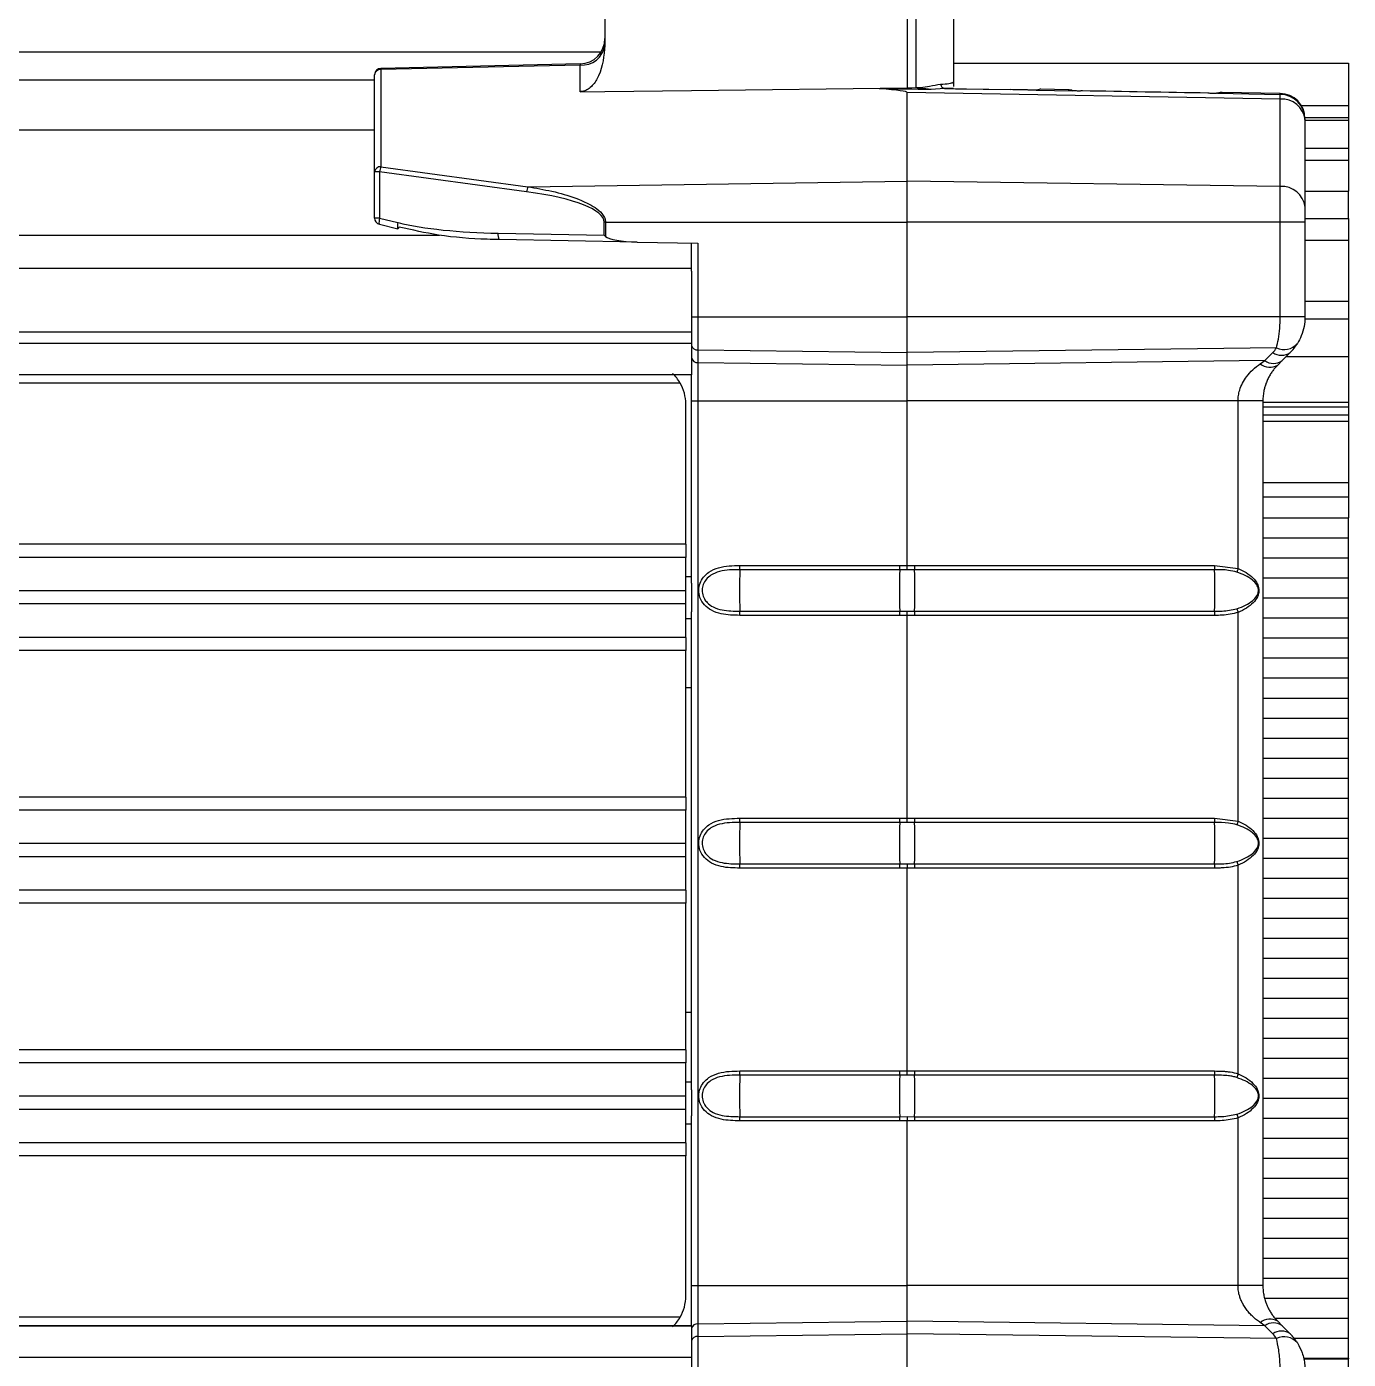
# Model space of a CAD drawing. Extents: x 6 to 134, y 3 to 97.
# Drawn here: x 24.649 to 27.788, y 40.354 to 43.518 of the extents above; entities that cross this region are included whole.
import ezdxf

# ---------------------------------------------------------------- set-up
doc = ezdxf.new("R2010")
doc.units = 0
doc.header["$MEASUREMENT"] = 0
doc.layers.add('OBJECT', color=7, linetype='CONTINUOUS')

msp = doc.modelspace()

# ---------------------------------------------------------------- linework, layer by layer
at = {"layer": 'OBJECT'}
for p, q in [((26.7402, 45.1728), (26.7402, 43.3723)), ((26.7618, 43.3733), (26.7618, 45.1724)), ((26.8502, 45.1021), (26.8502, 43.3867)), ((26.0222, 44.1372), (26.0222, 43.4774)), ((26.0222, 43.4774), (26.0222, 43.4735)), ((24.552, 43.4585), (26.0136, 43.4585)), ((25.9636, 43.4295), (25.4899, 43.4187)), ((25.9633, 43.4266), (25.49, 43.4159)), ((25.49, 43.4159), (25.49, 43.1854)), ((25.9633, 43.3634), (25.9633, 43.4266)), ((26.8502, 43.4314), (27.7882, 43.4314)), ((27.7882, 43.4314), (27.7882, 43.3308)), ((24.552, 43.3913), (25.4752, 43.3913)), ((25.4752, 43.1732), (25.4752, 43.4037)), ((26.6748, 43.3701), (26.7402, 43.3723)), ((26.7648, 43.3722), (26.7402, 43.3723)), ((26.7402, 43.1507), (26.7402, 43.3612)), ((27.6263, 43.3458), (26.7402, 43.3612)), ((26.8293, 43.3711), (26.797, 43.3685)), ((26.8293, 43.3711), (26.9862, 43.3683)), ((26.8502, 43.3711), (26.8293, 43.3711)), ((26.8502, 43.3711), (26.8502, 43.3708)), ((26.8502, 43.3708), (26.8552, 43.3706)), ((26.8552, 43.3706), (26.9862, 43.3683)), ((27.0468, 43.3673), (27.1339, 43.3658)), ((27.0478, 43.3673), (27.0468, 43.3673)), ((27.1229, 43.3682), (27.0581, 43.3693)), ((27.1339, 43.3658), (27.1331, 43.3658)), ((27.4776, 43.3598), (27.6263, 43.3572)), ((27.4778, 43.3598), (27.4776, 43.3598)), ((27.6263, 43.3594), (27.4881, 43.3618)), ((27.6263, 43.3572), (27.6263, 43.3594)), ((27.6263, 43.1381), (27.6263, 43.3458)), ((27.6763, 43.3308), (27.7882, 43.3308)), ((27.7882, 43.3308), (27.7882, 43.3019)), ((27.6852, 43.3019), (27.7882, 43.3019)), ((27.7882, 43.3017), (27.6852, 43.3017)), ((27.6852, 43.2994), (27.6852, 43.2972)), ((27.6852, 43.2972), (27.6852, 43.0896)), ((27.7882, 43.2951), (27.6852, 43.2951)), ((27.7882, 43.3019), (27.7882, 43.3017)), ((27.7882, 43.3017), (27.7882, 43.2951)), ((27.7882, 43.2951), (27.7882, 43.2289)), ((24.552, 43.2727), (25.4752, 43.2727)), ((27.7882, 43.2289), (27.6852, 43.2289)), ((27.7882, 43.2289), (27.7882, 43.1998)), ((27.7882, 43.1998), (27.6852, 43.1998)), ((27.7882, 43.1998), (27.7882, 43.1274)), ((25.487, 43.1732), (25.4752, 43.1732)), ((25.4752, 43.0634), (25.4752, 43.1732)), ((25.487, 43.1732), (25.487, 43.0634)), ((25.8361, 43.1258), (25.487, 43.1732)), ((25.49, 43.1854), (25.8391, 43.1379)), ((25.8391, 43.1379), (26.7402, 43.1507)), ((26.7402, 43.0536), (26.7402, 43.1507)), ((27.6263, 43.1381), (26.7402, 43.1507)), ((27.6263, 43.0536), (27.6263, 43.1381)), ((27.6852, 43.1274), (27.7882, 43.1274)), ((27.7882, 43.0623), (27.7882, 43.1274)), ((25.487, 43.0634), (25.4752, 43.0634)), ((25.487, 43.0634), (25.5308, 43.0528)), ((27.6852, 43.0896), (27.6852, 43.0536)), ((25.4867, 43.0488), (25.5305, 43.0382)), ((26.0237, 43.0536), (26.0208, 43.0536)), ((26.0208, 43.0229), (26.0208, 43.0536)), ((26.0237, 43.0536), (26.7402, 43.0536)), ((26.0237, 43.0536), (26.0237, 43.0199)), ((27.6263, 43.0536), (26.7402, 43.0536)), ((26.7402, 42.829), (26.7402, 43.0536)), ((27.6263, 42.829), (27.6263, 43.0536)), ((27.6852, 43.0536), (27.6263, 43.0536)), ((27.6852, 43.0623), (27.7882, 43.0623)), ((27.6852, 43.0536), (27.6852, 42.829)), ((27.7882, 43.0623), (27.7882, 43.0113)), ((22.4829, 43.0229), (25.6297, 43.0229)), ((25.7686, 43.0273), (26.0208, 43.0229)), ((26.0989, 43.0066), (25.7715, 43.0123)), ((26.0989, 43.0066), (26.243, 43.0041)), ((26.2282, 42.9373), (26.2282, 43.0043)), ((26.243, 43.0041), (26.243, 42.829)), ((27.6852, 43.0113), (27.7882, 43.0113)), ((27.7882, 43.0113), (27.7882, 42.8659)), ((26.2282, 42.9439), (22.5929, 42.9439)), ((26.2282, 42.9373), (26.2282, 42.7936)), ((27.6852, 42.8659), (27.7882, 42.8659)), ((27.7882, 42.8659), (27.7882, 42.8239)), ((26.2282, 42.829), (26.243, 42.829)), ((26.243, 42.829), (26.243, 42.7503)), ((26.243, 42.829), (26.7402, 42.829)), ((26.7402, 42.7442), (26.7402, 42.829)), ((27.6263, 42.829), (26.7402, 42.829)), ((27.6852, 42.829), (27.6263, 42.829)), ((27.6851, 42.8239), (27.7882, 42.8239)), ((27.7882, 42.8239), (27.7882, 42.7348)), ((22.7623, 42.7936), (26.2282, 42.7936)), ((26.2282, 42.7936), (26.2282, 42.7662)), ((22.9626, 42.7662), (26.2282, 42.7662)), ((26.2282, 42.7662), (26.2282, 42.6914)), ((26.243, 42.7503), (26.7402, 42.7442)), ((26.243, 42.7503), (26.243, 42.7206)), ((27.6173, 42.755), (26.7402, 42.7442)), ((26.243, 42.7206), (26.7402, 42.7145)), ((26.243, 42.7206), (26.243, 42.6296)), ((26.7402, 42.7145), (26.7402, 42.7442)), ((27.5895, 42.725), (26.7402, 42.7145)), ((26.7402, 42.6296), (26.7402, 42.7145)), ((27.579, 42.7177), (27.5895, 42.725)), ((27.5895, 42.725), (27.6087, 42.7442)), ((27.6308, 42.725), (27.6204, 42.7145)), ((27.6501, 42.7442), (27.6308, 42.725)), ((27.6407, 42.7348), (27.7882, 42.7348)), ((27.7882, 42.7348), (27.7882, 42.6263)), ((26.2282, 42.6914), (23.0218, 42.6914)), ((26.2282, 42.6296), (26.2282, 42.6914)), ((26.201, 42.6718), (23.0363, 42.6718)), ((26.2144, 42.2889), (26.2144, 42.6218)), ((26.2282, 42.6296), (26.243, 42.6296)), ((26.2282, 42.1969), (26.2282, 42.6296)), ((26.243, 42.6296), (26.7402, 42.6296)), ((26.243, 42.6296), (26.243, 40.529)), ((27.5263, 42.6296), (26.7402, 42.6296)), ((26.7402, 42.2385), (26.7402, 42.6296)), ((27.5852, 42.6296), (27.5263, 42.6296)), ((27.5263, 42.2316), (27.5263, 42.6296)), ((27.5852, 42.6296), (27.5852, 40.529)), ((27.5852, 42.6263), (27.7882, 42.6263)), ((27.7882, 42.6263), (27.7882, 42.6153)), ((27.5852, 42.6153), (27.7882, 42.6153)), ((27.5852, 42.5966), (27.7882, 42.5966)), ((27.7882, 42.6153), (27.7882, 42.5966)), ((27.7882, 42.5966), (27.7882, 42.581)), ((27.5852, 42.581), (27.7882, 42.581)), ((27.7882, 42.581), (27.7882, 42.4356)), ((27.5852, 42.4356), (27.7882, 42.4356)), ((27.7882, 42.4356), (27.7882, 42.4015)), ((27.5852, 42.4015), (27.7882, 42.4015)), ((27.7882, 42.4015), (27.7882, 42.3517)), ((27.5852, 42.3517), (27.7882, 42.3517)), ((27.7882, 42.304), (27.7882, 42.3517)), ((27.5852, 42.304), (27.7882, 42.304)), ((27.7882, 42.2565), (27.7882, 42.304)), ((26.2144, 42.2889), (23.2524, 42.2889)), ((26.2144, 42.2889), (26.2144, 42.2579)), ((26.2144, 42.2579), (23.265, 42.2579)), ((26.2144, 42.1784), (26.2144, 42.2579)), ((27.5852, 42.2565), (27.7882, 42.2565)), ((27.7882, 42.209), (27.7882, 42.2565)), ((26.2144, 42.2128), (26.2282, 42.2128)), ((26.7226, 42.2286), (26.343, 42.2286)), ((26.3431, 42.2385), (26.7228, 42.2385)), ((26.7402, 42.2286), (26.7226, 42.2286)), ((26.7228, 42.2385), (26.7402, 42.2385)), ((26.7402, 42.2385), (26.7577, 42.2385)), ((26.7578, 42.2286), (26.7402, 42.2286)), ((26.7577, 42.2385), (27.4703, 42.2385)), ((27.4705, 42.2286), (26.7578, 42.2286)), ((27.4703, 42.2385), (27.5263, 42.2316)), ((27.5852, 42.209), (27.7882, 42.209)), ((27.7882, 42.1615), (27.7882, 42.209)), ((26.2144, 42.1784), (23.2946, 42.1784)), ((26.2144, 42.1472), (26.2144, 42.1784)), ((26.2282, 42.1969), (26.2282, 42.1287)), ((26.2144, 42.1472), (23.3051, 42.1472)), ((26.2144, 42.0678), (26.2144, 42.1472)), ((27.5852, 42.1615), (27.7882, 42.1615)), ((27.7882, 42.114), (27.7882, 42.1615)), ((26.2282, 40.9934), (26.2282, 42.1287)), ((26.343, 42.13), (26.7226, 42.13)), ((26.7228, 42.1202), (26.3431, 42.1202)), ((26.7226, 42.13), (26.7402, 42.1301)), ((26.7402, 42.1202), (26.7228, 42.1202)), ((26.7402, 42.1301), (26.7578, 42.13)), ((26.7577, 42.1202), (26.7402, 42.1202)), ((26.7402, 41.6385), (26.7402, 42.1202)), ((27.4703, 42.1202), (26.7577, 42.1202)), ((26.7578, 42.13), (27.4705, 42.13)), ((27.5263, 41.6316), (27.5263, 42.127)), ((27.5852, 42.114), (27.7882, 42.114)), ((27.7882, 42.0665), (27.7882, 42.114)), ((26.2144, 42.1128), (26.2282, 42.1128)), ((26.2144, 42.0678), (23.3291, 42.0678)), ((26.2144, 42.0678), (26.2144, 42.0367)), ((27.5852, 42.0665), (27.7882, 42.0665)), ((27.7882, 42.019), (27.7882, 42.0665)), ((26.2144, 42.0367), (23.3375, 42.0367)), ((26.2144, 41.6889), (26.2144, 42.0367)), ((27.5852, 42.019), (27.7882, 42.019)), ((27.7882, 41.9715), (27.7882, 42.019)), ((27.5852, 41.9715), (27.7882, 41.9715)), ((27.7882, 41.924), (27.7882, 41.9715)), ((26.2282, 41.9478), (26.2144, 41.9478)), ((27.5852, 41.924), (27.7882, 41.924)), ((27.7882, 41.8765), (27.7882, 41.924)), ((27.5852, 41.8765), (27.7882, 41.8765)), ((27.7882, 41.829), (27.7882, 41.8765)), ((27.5852, 41.829), (27.7882, 41.829)), ((27.7882, 41.7815), (27.7882, 41.829)), ((27.5852, 41.7815), (27.7882, 41.7815)), ((27.7882, 41.734), (27.7882, 41.7815)), ((27.5852, 41.734), (27.7882, 41.734)), ((27.7882, 41.6865), (27.7882, 41.734)), ((26.2144, 41.6889), (23.394, 41.6889)), ((26.2144, 41.6889), (26.2144, 41.6579)), ((27.5852, 41.6865), (27.7882, 41.6865)), ((27.7882, 41.639), (27.7882, 41.6865)), ((26.2144, 41.6579), (23.3958, 41.6579)), ((26.2144, 41.5784), (26.2144, 41.6579)), ((27.5852, 41.639), (27.7882, 41.639)), ((27.7882, 41.5915), (27.7882, 41.639)), ((26.7226, 41.6286), (26.343, 41.6286)), ((26.3431, 41.6385), (26.7228, 41.6385)), ((26.7402, 41.6286), (26.7226, 41.6286)), ((26.7228, 41.6385), (26.7402, 41.6385)), ((26.7402, 41.6385), (26.7577, 41.6385)), ((26.7578, 41.6286), (26.7402, 41.6286)), ((26.7577, 41.6385), (27.4703, 41.6385)), ((27.4705, 41.6286), (26.7578, 41.6286)), ((27.4703, 41.6385), (27.5263, 41.6316)), ((26.2144, 41.5784), (23.3982, 41.5784)), ((26.2144, 41.5472), (26.2144, 41.5784)), ((27.5852, 41.5915), (27.7882, 41.5915)), ((27.7882, 41.544), (27.7882, 41.5915)), ((26.2144, 41.5472), (23.3982, 41.5472)), ((26.2144, 41.4678), (26.2144, 41.5472)), ((27.5852, 41.544), (27.7882, 41.544)), ((27.7882, 41.4965), (27.7882, 41.544)), ((26.343, 41.53), (26.7226, 41.53)), ((26.7228, 41.5202), (26.3431, 41.5202)), ((26.7226, 41.53), (26.7402, 41.5301)), ((26.7402, 41.5202), (26.7228, 41.5202)), ((26.7402, 41.5301), (26.7578, 41.53)), ((26.7577, 41.5202), (26.7402, 41.5202)), ((26.7402, 41.0385), (26.7402, 41.5202)), ((27.4703, 41.5202), (26.7577, 41.5202)), ((26.7578, 41.53), (27.4705, 41.53)), ((27.5263, 41.0316), (27.5263, 41.527)), ((27.5852, 41.4965), (27.7882, 41.4965)), ((27.7882, 41.449), (27.7882, 41.4965)), ((26.2144, 41.4678), (23.3958, 41.4678)), ((26.2144, 41.4678), (26.2144, 41.4367)), ((27.5852, 41.449), (27.7882, 41.449)), ((27.7882, 41.4015), (27.7882, 41.449)), ((26.2144, 41.4367), (23.394, 41.4367)), ((26.2144, 41.0889), (26.2144, 41.4367)), ((27.5852, 41.4015), (27.7882, 41.4015)), ((27.7882, 41.354), (27.7882, 41.4015)), ((27.5852, 41.354), (27.7882, 41.354)), ((27.7882, 41.3065), (27.7882, 41.354)), ((27.5852, 41.3065), (27.7882, 41.3065)), ((27.7882, 41.259), (27.7882, 41.3065)), ((27.5852, 41.259), (27.7882, 41.259)), ((27.7882, 41.2115), (27.7882, 41.259)), ((27.5852, 41.2115), (27.7882, 41.2115)), ((27.7882, 41.164), (27.7882, 41.2115)), ((26.2144, 41.1782), (26.2282, 41.1782)), ((26.2144, 41.1778), (26.2282, 41.1778)), ((27.5852, 41.164), (27.7882, 41.164)), ((27.7882, 41.1165), (27.7882, 41.164)), ((27.5852, 41.1165), (27.7882, 41.1165)), ((27.7882, 41.069), (27.7882, 41.1165)), ((26.2144, 41.0889), (23.3375, 41.0889)), ((26.2144, 41.0889), (26.2144, 41.0579)), ((27.5852, 41.069), (27.7882, 41.069)), ((27.7882, 41.0215), (27.7882, 41.069)), ((26.2144, 41.0579), (23.3291, 41.0579)), ((26.2144, 40.9784), (26.2144, 41.0579)), ((26.3431, 41.0385), (26.7228, 41.0385)), ((26.7228, 41.0385), (26.7402, 41.0385)), ((26.7402, 41.0385), (26.7577, 41.0385)), ((26.7577, 41.0385), (27.4703, 41.0385)), ((26.2144, 41.0128), (26.2282, 41.0128)), ((26.7226, 41.0286), (26.343, 41.0286)), ((26.7402, 41.0286), (26.7226, 41.0286)), ((26.7578, 41.0286), (26.7402, 41.0286)), ((27.4705, 41.0286), (26.7578, 41.0286)), ((27.5852, 41.0215), (27.7882, 41.0215)), ((27.7882, 40.974), (27.7882, 41.0215)), ((26.2144, 40.9784), (23.3051, 40.9784)), ((26.2144, 40.9472), (26.2144, 40.9784)), ((26.2282, 40.9934), (26.2282, 40.9322)), ((26.2144, 40.9472), (23.2946, 40.9472)), ((26.2144, 40.8678), (26.2144, 40.9472)), ((27.5852, 40.974), (27.7882, 40.974)), ((27.7882, 40.9265), (27.7882, 40.974)), ((26.2144, 40.9128), (26.2282, 40.9128)), ((26.2282, 40.529), (26.2282, 40.9322)), ((26.343, 40.93), (26.7226, 40.93)), ((26.7228, 40.9202), (26.3431, 40.9202)), ((26.7226, 40.93), (26.7402, 40.9301)), ((26.7402, 40.9202), (26.7228, 40.9202)), ((26.7402, 40.9301), (26.7578, 40.93)), ((26.7577, 40.9202), (26.7402, 40.9202)), ((26.7402, 40.529), (26.7402, 40.9202)), ((27.4703, 40.9202), (26.7577, 40.9202)), ((26.7578, 40.93), (27.4705, 40.93)), ((27.5263, 40.529), (27.5263, 40.927)), ((27.5852, 40.9265), (27.7882, 40.9265)), ((27.7882, 40.879), (27.7882, 40.9265)), ((26.2144, 40.8678), (23.265, 40.8678)), ((26.2144, 40.8678), (26.2144, 40.8367)), ((27.5852, 40.879), (27.7882, 40.879)), ((27.7882, 40.8315), (27.7882, 40.879)), ((26.2144, 40.8367), (23.2524, 40.8367)), ((26.2144, 40.5039), (26.2144, 40.8367)), ((27.5852, 40.8315), (27.7882, 40.8315)), ((27.7882, 40.784), (27.7882, 40.8315)), ((27.5852, 40.784), (27.7882, 40.784)), ((27.7882, 40.7365), (27.7882, 40.784)), ((27.5852, 40.7365), (27.7882, 40.7365)), ((27.7882, 40.689), (27.7882, 40.7365)), ((27.5852, 40.689), (27.7882, 40.689)), ((27.7882, 40.6415), (27.7882, 40.689)), ((27.5852, 40.6415), (27.7882, 40.6415)), ((27.7882, 40.594), (27.7882, 40.6415)), ((27.5852, 40.594), (27.7882, 40.594)), ((27.7882, 40.5465), (27.7882, 40.594)), ((27.5852, 40.5465), (27.7882, 40.5465)), ((27.7882, 40.499), (27.7882, 40.5465)), ((26.2282, 40.529), (26.243, 40.529)), ((26.2282, 40.4334), (26.2282, 40.529)), ((26.243, 40.529), (26.243, 40.438)), ((26.243, 40.529), (26.7402, 40.529)), ((26.7402, 40.4442), (26.7402, 40.529)), ((27.5263, 40.529), (26.7402, 40.529)), ((27.5852, 40.529), (27.5263, 40.529)), ((27.589, 40.499), (27.7882, 40.499)), ((27.7882, 40.4515), (27.7882, 40.499)), ((26.201, 40.4539), (23.0363, 40.4539)), ((26.243, 40.438), (26.7402, 40.4442)), ((26.243, 40.438), (26.243, 40.4083)), ((26.7402, 40.4145), (26.7402, 40.4442)), ((27.5895, 40.4337), (26.7402, 40.4442)), ((27.5895, 40.4337), (27.579, 40.441)), ((27.6136, 40.4515), (27.7882, 40.4515)), ((27.6204, 40.4442), (27.6308, 40.4337)), ((27.7882, 40.404), (27.7882, 40.4515)), ((26.2282, 40.4334), (23.0212, 40.4334)), ((23.0212, 40.4334), (26.2282, 40.4334)), ((26.2282, 40.4334), (26.2282, 40.3582)), ((26.2282, 40.4334), (26.2282, 40.4334)), ((26.243, 40.4083), (26.7402, 40.4145)), ((26.243, 40.4083), (26.243, 40.3296)), ((26.7402, 40.3296), (26.7402, 40.4145)), ((27.6173, 40.4037), (26.7402, 40.4145)), ((27.6087, 40.4145), (27.5895, 40.4337)), ((27.6308, 40.4337), (27.6501, 40.4145)), ((27.6594, 40.404), (27.7882, 40.404)), ((27.7882, 40.3564), (27.7882, 40.404)), ((26.2282, 40.3582), (22.9616, 40.3582)), ((26.2282, 40.3582), (26.2282, 40.3309)), ((27.6813, 40.3564), (27.7882, 40.3564)), ((27.6815, 40.3553), (27.7882, 40.3553)), ((27.7882, 40.3564), (27.7882, 40.3553)), ((27.7882, 40.2761), (27.7882, 40.3553))]:
    msp.add_line(p, q, dxfattribs=at)
at = {"layer": 'OBJECT', "flags": 128}
for points in [[(25.9633, 43.3634), (26.0222, 43.3641), (26.2282, 43.3664), (26.7402, 43.3723)], [(25.487, 43.0634), (25.4862, 43.0592), (25.4857, 43.0553), (25.4856, 43.0522), (25.4859, 43.05), (25.4865, 43.0489), (25.4867, 43.0488)], [(25.5308, 43.0528), (25.53, 43.0486), (25.5295, 43.0448), (25.5294, 43.0416), (25.5297, 43.0394), (25.5303, 43.0383), (25.5305, 43.0382)], [(25.5305, 43.0382), (25.5313, 43.0384), (25.5324, 43.0398), (25.5338, 43.0422)]]:
    msp.add_lwpolyline(points, dxfattribs=at)
at = {"layer": 'OBJECT'}
for centre, radius, start, end in [((25.9622, 43.4895), 0.06, 271.3326, 0), ((25.9674, 43.482), 0.0555, 265.7606, 351.2), ((25.4902, 43.4037), 0.015, 91.3021, 180), ((25.4889, 43.4022), 0.0137, 85.4623, 173.4643), ((25.2999, 43.4121), 0.1901, 1.1509, 2.0139), ((26.8312, 43.3826), 0.0117, 186.8249, 260.3976), ((27.6252, 43.2994), 0.06, 0, 89), ((27.3652, 43.3515), 0.2612, 358.7438, 1.2562), ((27.6252, 43.2972), 0.06, 0.003, 89.0032), ((27.6306, 43.291), 0.055, 6.5357, 94.5377), ((25.4889, 43.1717), 0.0137, 85.4623, 173.4643), ((25.5361, 43.1679), 0.0493, 159.2184, 173.7567), ((25.8852, 43.1204), 0.0493, 159.2184, 173.7567), ((27.6306, 43.0834), 0.055, 6.5357, 94.5377), ((25.4902, 43.0634), 0.015, 180, 256.4262), ((25.7885, 43.0234), 0.0203, 168.9162, 213.0875), ((26.2413, 42.7635), 0.0133, 191.2255, 277.3001), ((27.5663, 42.7866), 0.06, 315, 328.2107), ((27.635, 42.794), 0.0428, 245.5554, 318.8709), ((27.5652, 42.829), 0.12, 315, 328.2107), ((26.2413, 42.7338), 0.0133, 191.2255, 277.3001), ((27.6019, 42.7453), 0.0359, 230.3135, 300.855), ((27.6102, 42.7549), 0.0364, 235.3098, 304.6723), ((27.6294, 42.7741), 0.0364, 235.3098, 304.6723), ((26.1144, 42.6218), 0.1, 29.9806, 46.6834), ((26.1144, 42.6218), 0.1, 0, 29.9806), ((27.7883, 42.1793), 1.4462, 178.0464, 181.9536), ((26.1409, 42.2365), 0.2022, 357.7579, 0.552), ((28.1679, 42.1793), 1.4462, 178.0464, 181.9536), ((26.5205, 42.2365), 0.2022, 357.7579, 0.552), ((26.9599, 42.2365), 0.2022, 179.448, 182.2421), ((25.3125, 42.1793), 1.4462, 358.0464, 1.9536), ((27.6725, 42.2365), 0.2022, 179.448, 182.2421), ((26.0251, 42.1793), 1.4462, 358.0464, 1.9536), ((27.8099, 42.1315), 0.3008, 160.5584, 162.3099), ((26.1409, 42.1221), 0.2022, 359.448, 2.2421), ((26.5205, 42.1221), 0.2022, 359.448, 2.2421), ((26.9599, 42.1221), 0.2022, 177.7579, 180.552), ((27.6725, 42.1221), 0.2022, 177.7579, 180.552), ((27.8099, 42.2272), 0.3008, 197.6901, 199.4416), ((27.7883, 41.5793), 1.4462, 178.0464, 181.9536), ((26.1409, 41.6365), 0.2022, 357.7579, 0.552), ((28.1679, 41.5793), 1.4462, 178.0464, 181.9536), ((26.5205, 41.6365), 0.2022, 357.7579, 0.552), ((26.9599, 41.6365), 0.2022, 179.448, 182.2421), ((25.3125, 41.5793), 1.4462, 358.0464, 1.9536), ((27.6725, 41.6365), 0.2022, 179.448, 182.2421), ((26.0251, 41.5793), 1.4462, 358.0464, 1.9536), ((27.8099, 41.5315), 0.3008, 160.5584, 162.3099), ((26.1409, 41.5221), 0.2022, 359.448, 2.2421), ((26.5205, 41.5221), 0.2022, 359.448, 2.2421), ((26.9599, 41.5221), 0.2022, 177.7579, 180.552), ((27.6725, 41.5221), 0.2022, 177.7579, 180.552), ((27.8099, 41.6272), 0.3008, 197.6901, 199.4416), ((26.1409, 41.0365), 0.2022, 357.7579, 0.552), ((26.5205, 41.0365), 0.2022, 357.7579, 0.552), ((26.9599, 41.0365), 0.2022, 179.448, 182.2421), ((27.6725, 41.0365), 0.2022, 179.448, 182.2421), ((27.7883, 40.9793), 1.4462, 178.0464, 181.9536), ((28.1679, 40.9793), 1.4462, 178.0464, 181.9536), ((25.3125, 40.9793), 1.4462, 358.0464, 1.9536), ((26.0251, 40.9793), 1.4462, 358.0464, 1.9536), ((27.8099, 40.9315), 0.3008, 160.5584, 162.3099), ((26.1409, 40.9221), 0.2022, 359.448, 2.2421), ((26.5205, 40.9221), 0.2022, 359.448, 2.2421), ((26.9599, 40.9221), 0.2022, 177.7579, 180.552), ((27.6725, 40.9221), 0.2022, 177.7579, 180.552), ((27.8099, 41.0272), 0.3008, 197.6901, 199.4416), ((26.1144, 40.5039), 0.1, 330, 0), ((26.1144, 40.5039), 0.1, 313.3166, 330), ((26.2413, 40.4249), 0.0133, 82.6999, 168.7745), ((27.6019, 40.4133), 0.0359, 59.145, 129.6865), ((27.6102, 40.4038), 0.0364, 55.3277, 124.6902), ((26.2413, 40.3951), 0.0133, 82.6999, 168.7745), ((27.6294, 40.3846), 0.0364, 55.3277, 124.6902), ((27.5663, 40.372), 0.06, 31.7893, 45), ((27.635, 40.3647), 0.0428, 41.1291, 114.4446), ((27.5652, 40.3296), 0.12, 31.7893, 45)]:
    msp.add_arc(centre, radius, start, end, dxfattribs=at)
for centre, major_axis, ratio, start_param, end_param in [((25.9622, 43.4145), (0.0014, 0.015), 0.006275, 0.002941, 0.628922), ((25.0213, 43.3425), (1.719, 0.0187), 0.020514, 6.282962, 6.559814), ((28.4451, 43.283), (5.1421, -0.0893), 0.011667, 1.897261, 1.922468), ((26.8322, 43.311), (-10.3693, 0.1801), 0.005785, 4.69395, 4.697636), ((27.0401, 43.3546), (0.0231, 0.0126), 0.325231, 0.518353, 1.05756), ((27.1404, 43.3528), (0.0226, -0.0134), 0.325231, 2.084014, 2.623241), ((26.8322, 43.311), (-10.3693, 0.1801), 0.005785, 4.652436, 4.681213), ((27.4701, 43.3471), (0.0231, 0.0126), 0.325231, 0.518353, 1.057666), ((25.6259, 43.0536), (0.3949, 0), 0.216052, 0, 1.009292), ((25.7974, 43.1043), (0.3577, 0), 0.216052, 3.871551, 4.631773), ((26.024, 43.0229), (-0.0149, 0.0152), 0.107118, 1.465918, 1.661918), ((26.0992, 43.0216), (0.077, -0.0013), 0.194749, 3.340981, 4.71208)]:
    msp.add_ellipse(centre, major_axis=major_axis, ratio=ratio, start_param=start_param, end_param=end_param, dxfattribs=at)
for points, knots in [([(26.0222, 43.4735), (26.02, 43.4486), (26.0169, 43.415), (25.9964, 43.381), (25.9831, 43.3694), (25.9728, 43.3643), (25.966, 43.3637), (25.9633, 43.3634)], [0, 0, 0, 0, 0.565585, 0.765418, 0.861428, 0.943084, 1, 1, 1, 1]), ([(26.7618, 43.3733), (26.7651, 43.3734), (26.7762, 43.3735), (26.7971, 43.3778), (26.8113, 43.3799), (26.8197, 43.3812)], [0, 0, 0, 0, 0.149757, 0.500175, 1, 1, 1, 1]), ([(26.8197, 43.3812), (26.8269, 43.3817), (26.8413, 43.3829), (26.8492, 43.3849), (26.85, 43.3863), (26.8502, 43.3867)], [0, 0, 0, 0, 0.400712, 0.804158, 1, 1, 1, 1]), ([(26.8502, 43.3867), (26.8502, 43.3867), (26.8502, 43.3829), (26.8502, 43.3778), (26.8502, 43.3759), (26.8502, 43.3758)], [0, 0, 0, 0, 0.0123557, 0.9273821, 1, 1, 1, 1]), ([(26.7648, 43.3722), (26.7639, 43.3725), (26.7629, 43.3729), (26.7619, 43.3733), (26.7618, 43.3733)], [0, 0, 0, 0, 0.884148, 1, 1, 1, 1]), ([(26.797, 43.3685), (26.7887, 43.3694), (26.778, 43.3707), (26.7673, 43.3719), (26.7648, 43.3722)], [0, 0, 0, 0, 0.769738, 1, 1, 1, 1]), ([(27.0468, 43.3673), (27.0462, 43.3673), (27.0449, 43.3672), (27.0416, 43.367), (27.0378, 43.367), (27.0333, 43.367), (27.0291, 43.3673), (27.026, 43.3676), (27.0248, 43.3676), (27.0244, 43.3677)], [0, 0, 0, 0, 0.137834, 0.274977, 0.422473, 0.583524, 0.748745, 0.909953, 1, 1, 1, 1]), ([(27.1565, 43.3654), (27.1557, 43.3653), (27.1543, 43.3652), (27.1509, 43.3651), (27.1468, 43.365), (27.1424, 43.3651), (27.1382, 43.3654), (27.1352, 43.3657), (27.1342, 43.3657), (27.1339, 43.3658)], [0, 0, 0, 0, 0.139586, 0.278498, 0.427956, 0.588366, 0.751142, 0.90879, 1, 1, 1, 1]), ([(27.4776, 43.3598), (27.4772, 43.3598), (27.4765, 43.3597), (27.4739, 43.3595), (27.4705, 43.3593), (27.4664, 43.3592), (27.4619, 43.3593), (27.4578, 43.3597), (27.4555, 43.36), (27.4546, 43.3601), (27.4545, 43.3601)], [0, 0, 0, 0, 0.122913, 0.245225, 0.375709, 0.521601, 0.67394, 0.827037, 0.976112, 1, 1, 1, 1]), ([(25.8391, 43.1379), (25.8486, 43.1363), (25.8966, 43.128), (25.952, 43.1147), (25.9991, 43.0888), (26.0134, 43.0774), (26.0212, 43.0658), (26.0235, 43.0585), (26.0237, 43.0545), (26.0237, 43.0536)], [0, 0, 0, 0, 0.137953, 0.69242, 0.794002, 0.896132, 0.945764, 0.986921, 1, 1, 1, 1]), ([(25.7715, 43.0123), (25.7618, 43.0125), (25.7134, 43.0138), (25.6333, 43.0194), (25.5646, 43.0351), (25.5338, 43.0422)], [0, 0, 0, 0, 0.1209564, 0.6052709, 1, 1, 1, 1]), ([(27.6173, 42.755), (27.6189, 42.7618), (27.6222, 42.7756), (27.6256, 42.8014), (27.626, 42.8199), (27.6263, 42.829)], [0, 0, 0, 0, 0.32755, 0.667872, 1, 1, 1, 1]), ([(27.6852, 42.829), (27.6848, 42.8213), (27.6839, 42.8057), (27.6773, 42.784), (27.6705, 42.7717), (27.6672, 42.7658)], [0, 0, 0, 0, 0.342113, 0.685438, 1, 1, 1, 1]), ([(27.5263, 42.6296), (27.5265, 42.6339), (27.5268, 42.6426), (27.5302, 42.6568), (27.5365, 42.672), (27.547, 42.6885), (27.5611, 42.7042), (27.573, 42.7131), (27.579, 42.7177)], [0, 0, 0, 0, 0.113877, 0.231254, 0.393526, 0.562091, 0.778192, 1, 1, 1, 1]), ([(27.6204, 42.7145), (27.6184, 42.7124), (27.6144, 42.7082), (27.6087, 42.7011), (27.6034, 42.6934), (27.5993, 42.6862), (27.5957, 42.6788), (27.5926, 42.6715), (27.5898, 42.6628), (27.5879, 42.6552), (27.5863, 42.6463), (27.5854, 42.638), (27.5853, 42.6317), (27.5852, 42.6296)], [0, 0, 0, 0, 0.107344, 0.215362, 0.324356, 0.43423, 0.490397, 0.593295, 0.682091, 0.766764, 0.824384, 0.94091, 1, 1, 1, 1]), ([(26.3431, 42.1202), (26.3282, 42.1204), (26.3049, 42.1208), (26.2759, 42.1305), (26.2579, 42.1441), (26.2472, 42.1614), (26.2441, 42.1799), (26.2474, 42.1969), (26.256, 42.2117), (26.2708, 42.2251), (26.3001, 42.2378), (26.3259, 42.2382), (26.3431, 42.2385)], [0, 0, 0, 0, 0.174618, 0.271773, 0.352727, 0.43419, 0.503934, 0.568384, 0.632852, 0.701448, 0.799622, 1, 1, 1, 1]), ([(26.343, 42.2286), (26.3266, 42.2285), (26.3028, 42.2284), (26.2757, 42.2177), (26.2626, 42.2064), (26.2552, 42.194), (26.2523, 42.1798), (26.2544, 42.1679), (26.259, 42.1581), (26.2662, 42.1485), (26.2803, 42.1385), (26.307, 42.1304), (26.3287, 42.1302), (26.343, 42.13)], [0, 0, 0, 0, 0.212558, 0.309713, 0.375398, 0.436056, 0.496158, 0.561175, 0.590568, 0.638307, 0.716387, 0.813733, 1, 1, 1, 1]), ([(26.7402, 42.2286), (26.7402, 42.2287), (26.7402, 42.2289), (26.7402, 42.2299), (26.7402, 42.2321), (26.7402, 42.2351), (26.7402, 42.2373), (26.7402, 42.2385)], [0, 0, 0, 0, 0.047801, 0.277785, 0.518538, 0.759269, 1, 1, 1, 1]), ([(27.5233, 42.2229), (27.5168, 42.2245), (27.4995, 42.2287), (27.4816, 42.2286), (27.4705, 42.2286)], [0, 0, 0, 0, 0.376234, 1, 1, 1, 1]), ([(27.5233, 42.1358), (27.5305, 42.1384), (27.5446, 42.1436), (27.5606, 42.1541), (27.5698, 42.1637), (27.5737, 42.1719), (27.5747, 42.1773), (27.5747, 42.1825), (27.5732, 42.1879), (27.5691, 42.1958), (27.56, 42.2051), (27.544, 42.2153), (27.5302, 42.2204), (27.5233, 42.2229)], [0, 0, 0, 0, 0.147034, 0.286472, 0.407292, 0.459965, 0.487722, 0.515322, 0.556517, 0.598195, 0.718108, 0.860956, 1, 1, 1, 1]), ([(27.5263, 42.2316), (27.5328, 42.2286), (27.5462, 42.2224), (27.5617, 42.21), (27.5705, 42.1988), (27.5744, 42.1894), (27.5758, 42.1831), (27.5758, 42.177), (27.5748, 42.1706), (27.5712, 42.1609), (27.5623, 42.1493), (27.5468, 42.1366), (27.5332, 42.1303), (27.5263, 42.127)], [0, 0, 0, 0, 0.132142, 0.271131, 0.391979, 0.436141, 0.482262, 0.51424, 0.545736, 0.602306, 0.724347, 0.860179, 1, 1, 1, 1]), ([(26.7402, 42.1202), (26.7402, 42.1213), (26.7402, 42.1236), (26.7402, 42.1266), (26.7402, 42.1288), (26.7402, 42.1298), (26.7402, 42.13), (26.7402, 42.1301)], [0, 0, 0, 0, 0.240731, 0.481462, 0.722215, 0.952199, 1, 1, 1, 1]), ([(27.5263, 42.127), (27.5138, 42.1243), (27.4953, 42.1202), (27.4764, 42.1202), (27.4703, 42.1202)], [0, 0, 0, 0, 0.675961, 1, 1, 1, 1]), ([(27.4705, 42.13), (27.4764, 42.13), (27.4942, 42.13), (27.5117, 42.1335), (27.5233, 42.1358)], [0, 0, 0, 0, 0.3334146, 1, 1, 1, 1]), ([(26.3431, 41.5202), (26.3282, 41.5204), (26.3049, 41.5208), (26.2759, 41.5305), (26.2579, 41.5441), (26.2472, 41.5614), (26.2441, 41.5799), (26.2474, 41.5969), (26.256, 41.6117), (26.2708, 41.6251), (26.3001, 41.6378), (26.3259, 41.6382), (26.3431, 41.6385)], [0, 0, 0, 0, 0.1746178, 0.2717732, 0.3527274, 0.43419, 0.5039344, 0.5683839, 0.632852, 0.7014476, 0.799622, 1, 1, 1, 1]), ([(26.343, 41.6286), (26.3266, 41.6285), (26.3028, 41.6284), (26.2757, 41.6177), (26.2626, 41.6064), (26.2552, 41.594), (26.2523, 41.5798), (26.2544, 41.5679), (26.259, 41.5581), (26.2662, 41.5485), (26.2803, 41.5385), (26.307, 41.5304), (26.3287, 41.5302), (26.343, 41.53)], [0, 0, 0, 0, 0.212558, 0.309713, 0.375398, 0.436056, 0.496158, 0.561175, 0.590568, 0.638307, 0.716387, 0.813733, 1, 1, 1, 1]), ([(26.7402, 41.6286), (26.7402, 41.6287), (26.7402, 41.6289), (26.7402, 41.6299), (26.7402, 41.6321), (26.7402, 41.6351), (26.7402, 41.6373), (26.7402, 41.6385)], [0, 0, 0, 0, 0.047801, 0.277785, 0.518538, 0.759269, 1, 1, 1, 1]), ([(27.5233, 41.6229), (27.5168, 41.6245), (27.4995, 41.6287), (27.4816, 41.6286), (27.4705, 41.6286)], [0, 0, 0, 0, 0.376234, 1, 1, 1, 1]), ([(27.5233, 41.5358), (27.5305, 41.5384), (27.5446, 41.5436), (27.5606, 41.5541), (27.5698, 41.5637), (27.5737, 41.5719), (27.5747, 41.5773), (27.5747, 41.5825), (27.5732, 41.5879), (27.5691, 41.5958), (27.56, 41.6051), (27.544, 41.6153), (27.5302, 41.6204), (27.5233, 41.6229)], [0, 0, 0, 0, 0.147034, 0.286472, 0.407292, 0.459965, 0.487722, 0.515322, 0.556517, 0.598195, 0.718108, 0.860956, 1, 1, 1, 1]), ([(27.5263, 41.6316), (27.5328, 41.6286), (27.5462, 41.6224), (27.5617, 41.61), (27.5705, 41.5988), (27.5744, 41.5894), (27.5758, 41.5831), (27.5758, 41.577), (27.5748, 41.5706), (27.5712, 41.5609), (27.5623, 41.5493), (27.5468, 41.5366), (27.5332, 41.5303), (27.5263, 41.527)], [0, 0, 0, 0, 0.132142, 0.271131, 0.391979, 0.436141, 0.482262, 0.51424, 0.545736, 0.602306, 0.724347, 0.860179, 1, 1, 1, 1]), ([(26.7402, 41.5301), (26.7402, 41.53), (26.7402, 41.5298), (26.7402, 41.5288), (26.7402, 41.5266), (26.7402, 41.5236), (26.7402, 41.5213), (26.7402, 41.5202)], [0, 0, 0, 0, 0.047801, 0.277785, 0.518538, 0.759269, 1, 1, 1, 1]), ([(27.5263, 41.527), (27.5202, 41.5253), (27.5079, 41.5219), (27.492, 41.5207), (27.4795, 41.5202), (27.4734, 41.5202), (27.4703, 41.5202)], [0, 0, 0, 0, 0.334264, 0.676486, 0.838184, 1, 1, 1, 1]), ([(27.4705, 41.53), (27.4734, 41.53), (27.4794, 41.5301), (27.4912, 41.5305), (27.506, 41.5314), (27.5175, 41.5343), (27.5233, 41.5358)], [0, 0, 0, 0, 0.166416, 0.332961, 0.664144, 1, 1, 1, 1]), ([(26.3431, 40.9202), (26.3282, 40.9204), (26.3049, 40.9208), (26.2759, 40.9305), (26.2579, 40.9441), (26.2472, 40.9614), (26.2441, 40.9799), (26.2474, 40.9969), (26.256, 41.0117), (26.2708, 41.0251), (26.3001, 41.0378), (26.3259, 41.0382), (26.3431, 41.0385)], [0, 0, 0, 0, 0.174618, 0.271773, 0.352727, 0.43419, 0.503934, 0.568384, 0.632852, 0.701448, 0.799622, 1, 1, 1, 1]), ([(26.7402, 41.0286), (26.7402, 41.0287), (26.7402, 41.0289), (26.7402, 41.0299), (26.7402, 41.0321), (26.7402, 41.0351), (26.7402, 41.0373), (26.7402, 41.0385)], [0, 0, 0, 0, 0.0478008, 0.2777846, 0.5185381, 0.7592686, 1, 1, 1, 1]), ([(27.4703, 41.0385), (27.4765, 41.0384), (27.4859, 41.0383), (27.4983, 41.0374), (27.5109, 41.036), (27.5201, 41.0334), (27.5263, 41.0316)], [0, 0, 0, 0, 0.329608, 0.494812, 0.659563, 1, 1, 1, 1]), ([(26.343, 41.0286), (26.3266, 41.0285), (26.3028, 41.0284), (26.2757, 41.0177), (26.2626, 41.0064), (26.2552, 40.994), (26.2523, 40.9798), (26.2544, 40.9679), (26.259, 40.9581), (26.2662, 40.9485), (26.2803, 40.9385), (26.307, 40.9304), (26.3287, 40.9302), (26.343, 40.93)], [0, 0, 0, 0, 0.212558, 0.309713, 0.375398, 0.436056, 0.496158, 0.561175, 0.590568, 0.638307, 0.716387, 0.813733, 1, 1, 1, 1]), ([(27.5233, 41.0229), (27.5201, 41.0238), (27.5137, 41.0256), (27.5016, 41.0275), (27.4871, 41.0285), (27.476, 41.0286), (27.4705, 41.0286)], [0, 0, 0, 0, 0.187261, 0.376374, 0.687422, 1, 1, 1, 1]), ([(27.5233, 40.9358), (27.5305, 40.9384), (27.5446, 40.9436), (27.5606, 40.9541), (27.5698, 40.9637), (27.5737, 40.9719), (27.5747, 40.9773), (27.5747, 40.9825), (27.5732, 40.9879), (27.5691, 40.9958), (27.56, 41.0051), (27.544, 41.0153), (27.5302, 41.0204), (27.5233, 41.0229)], [0, 0, 0, 0, 0.147034, 0.286472, 0.407292, 0.459965, 0.487722, 0.515322, 0.556517, 0.598195, 0.718108, 0.860956, 1, 1, 1, 1]), ([(27.5263, 41.0316), (27.5328, 41.0286), (27.5462, 41.0224), (27.5617, 41.01), (27.5705, 40.9988), (27.5744, 40.9894), (27.5758, 40.9831), (27.5758, 40.977), (27.5748, 40.9706), (27.5712, 40.9609), (27.5623, 40.9493), (27.5468, 40.9366), (27.5332, 40.9303), (27.5263, 40.927)], [0, 0, 0, 0, 0.132142, 0.271131, 0.391979, 0.436141, 0.482262, 0.51424, 0.545736, 0.602306, 0.724347, 0.860179, 1, 1, 1, 1]), ([(26.7402, 40.9301), (26.7402, 40.93), (26.7402, 40.9298), (26.7402, 40.9288), (26.7402, 40.9266), (26.7402, 40.9236), (26.7402, 40.9213), (26.7402, 40.9202)], [0, 0, 0, 0, 0.047801, 0.277785, 0.518538, 0.759269, 1, 1, 1, 1]), ([(27.5263, 40.927), (27.5138, 40.9243), (27.4953, 40.9202), (27.4764, 40.9202), (27.4703, 40.9202)], [0, 0, 0, 0, 0.675961, 1, 1, 1, 1]), ([(27.4705, 40.93), (27.4764, 40.93), (27.4942, 40.93), (27.5117, 40.9335), (27.5233, 40.9358)], [0, 0, 0, 0, 0.3334146, 1, 1, 1, 1]), ([(27.579, 40.441), (27.576, 40.4431), (27.5701, 40.4475), (27.5616, 40.4548), (27.5536, 40.4629), (27.5474, 40.4703), (27.542, 40.4781), (27.5374, 40.4856), (27.5331, 40.4946), (27.5303, 40.5026), (27.5278, 40.5118), (27.5265, 40.5203), (27.5263, 40.5268), (27.5263, 40.529)], [0, 0, 0, 0, 0.108197, 0.217101, 0.327035, 0.437895, 0.493769, 0.596147, 0.684524, 0.768822, 0.825923, 0.941418, 1, 1, 1, 1]), ([(27.5852, 40.529), (27.5853, 40.527), (27.5853, 40.5207), (27.5863, 40.5125), (27.5877, 40.5045), (27.5894, 40.4973), (27.5918, 40.4894), (27.5951, 40.4811), (27.5989, 40.4732), (27.6033, 40.4654), (27.6086, 40.4577), (27.6142, 40.4506), (27.6183, 40.4463), (27.6204, 40.4442)], [0, 0, 0, 0, 0.057577, 0.174153, 0.233235, 0.289199, 0.392069, 0.481026, 0.565771, 0.672849, 0.780891, 0.890052, 1, 1, 1, 1]), ([(27.6263, 40.3296), (27.6262, 40.3337), (27.626, 40.3498), (27.6234, 40.377), (27.6193, 40.3949), (27.6173, 40.4037)], [0, 0, 0, 0, 0.149911, 0.585097, 1, 1, 1, 1]), ([(27.6672, 40.3928), (27.6713, 40.3852), (27.6799, 40.3693), (27.6847, 40.3467), (27.6851, 40.3331), (27.6852, 40.3296)], [0, 0, 0, 0, 0.401578, 0.845352, 1, 1, 1, 1])]:
    msp.add_open_spline(points, degree=3, knots=knots, dxfattribs=at)

doc.saveas('drawing.dxf')
